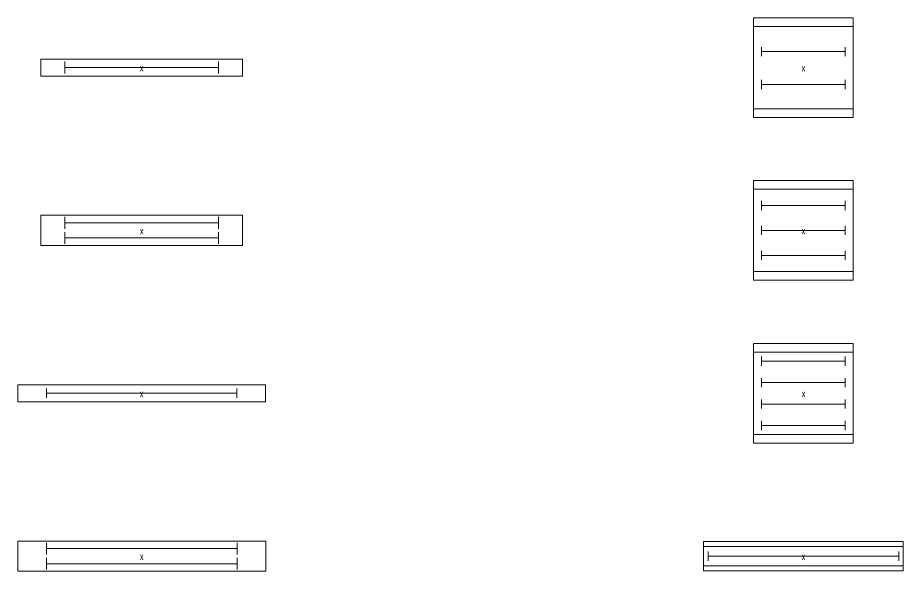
# Model space of a CAD drawing. Header units: metres. Extents: x -162 to 83385, y -62392 to -1971.
# Drawn here: x 40435 to 45966, y -9407 to -5948 of the extents above; entities that cross this region are included whole.
import ezdxf
from ezdxf.enums import TextEntityAlignment as Align

# ---------------------------------------------------------------- set-up
doc = ezdxf.new("R2010")
doc.units = ezdxf.units.M
doc.header["$LTSCALE"] = 0.5
for name, color, linetype, lineweight in [('ELIN_Attribut_01_Produkt_ID', 7, 'Continuous', 0), ('ELIN_Attribut_02_Stromkreis', 7, 'Continuous', 0), ('ELIN_Attribut_03_Verteilerbereich', 7, 'Continuous', 0), ('ELIN_Attribut_04_Montagehoehe', 7, 'Continuous', 0), ('ELIN_Attribut_05_Montageart', 7, 'Continuous', 0), ('ELIN_Attribut_06_Tuernummer', 7, 'Continuous', 0), ('ELIN_Attribut_07_Bemerkung', 7, 'Continuous', 0), ('ELIN_Attribut_08_Adresse', 7, 'Continuous', 0), ('ELIN_Attribut_10_AKZ1', 7, 'Continuous', 0), ('ELIN_Attribut_11_AKZ2', 7, 'Continuous', 0), ('ELIN_Attribut_12_Sonstiges1', 7, 'Continuous', 0), ('ELIN_Attribut_13_Sonstiges2', 7, 'Continuous', 0), ('ELIN_Attribut_14_Bauteil', 7, 'Continuous', 0), ('ELIN_Attribut_15_Ebene', 7, 'Continuous', 0), ('ELIN_Attribut_16_Raumnummer', 7, 'Continuous', 0), ('ELIN_Attribut_17_Raumname', 7, 'Continuous', 0), ('ELIN_Attribut_18_Montageabschnitt', 7, 'Continuous', 0), ('ELIN_Attribut_Basispunkt', 2, 'Continuous', 0), ('ELIN_Attribute_GEMOS', 11, 'Continuous', 0), ('ELIN_STS_DE_Aufbauleuchte', 7, 'Continuous', 0), ('ELIN_STS_DE_Einbauleuchte', 7, 'Continuous', 0)]:
    doc.layers.add(name, color=color, linetype=linetype, lineweight=lineweight)
doc.layers.get('0').off()
doc.styles.add('ELIN_Attribute', font='isocp.shx', dxfattribs={"width": 0.8})

# ---------------------------------------------------------------- blocks, each defined once
blk = doc.blocks.new('ELIN_STS_AUFBAUL_1260_1F')
at = {"color": 0}
for p, q in [((-630, 53), (630, 53)), ((-630, -53), (-630, 53)), ((-480.1, -37), (-480.1, 37)), ((480.1, 0), (-480.1, 0)), ((480.1, -37), (480.1, 37)), ((630, 53), (630, -53)), ((630, -53), (-630, -53))]:
    blk.add_line(p, q, dxfattribs=at)
at = {"layer": 'ELIN_Attribut_01_Produkt_ID', "style": 'ELIN_Attribute', "width": 0.8, "flags": 8}
blk.add_attdef('01_PRODUKT_ID', (-553.5, -255, 0), '', height=150, dxfattribs=at)
at = {"layer": 'ELIN_Attribut_02_Stromkreis', "style": 'ELIN_Attribute', "width": 0.8, "flags": 8}
blk.add_attdef('02_STROMKREIS', (-444, 225, 0), '', height=150, dxfattribs=at)
at = {"layer": 'ELIN_Attribut_03_Verteilerbereich', "style": 'ELIN_Attribute', "width": 0.8, "flags": 8}
blk.add_attdef('03_VERTEILERBEREICH', (-247.5, -604.4, 0), '', height=125, dxfattribs=at)
at = {"layer": 'ELIN_Attribut_04_Montagehoehe', "style": 'ELIN_Attribute', "width": 0.8, "flags": 8}
blk.add_attdef('04_MONTAGEHOEHE', text='', height=125, dxfattribs=at).set_placement((-718, -54.7, 0), align=Align.RIGHT)
at = {"layer": 'ELIN_Attribut_05_Montageart', "style": 'ELIN_Attribute', "width": 0.8, "flags": 8}
blk.add_attdef('05_MONTAGEART', (-284.5, -255, 0), '', height=125, dxfattribs=at)
at = {"layer": 'ELIN_Attribut_06_Tuernummer', "style": 'ELIN_Attribute', "width": 0.8, "flags": 8}
blk.add_attdef('06_TUERNUMMER', text='', height=125, dxfattribs=at).set_placement((-660, -254.7, 0), align=Align.RIGHT)
at = {"layer": 'ELIN_Attribut_07_Bemerkung', "style": 'ELIN_Attribute', "width": 0.8, "flags": 8}
blk.add_attdef('07_BEMERKUNG', (-247.5, -804.4, 0), '', height=125, dxfattribs=at)
at = {"layer": 'ELIN_Attribut_08_Adresse', "style": 'ELIN_Attribute', "width": 0.8, "flags": 8}
blk.add_attdef('08_ADRESSE', (-247.5, -1004.4, 0), '', height=125, dxfattribs=at)
at = {"layer": 'ELIN_Attribut_10_AKZ1', "style": 'ELIN_Attribute', "width": 0.8, "flags": 8}
blk.add_attdef('10_AKZ1', (-247.5, -1404.4, 0), '', height=125, dxfattribs=at)
at = {"layer": 'ELIN_Attribut_11_AKZ2', "style": 'ELIN_Attribute', "width": 0.8, "flags": 8}
blk.add_attdef('11_AKZ2', (-247.5, -1604.4, 0), '', height=125, dxfattribs=at)
at = {"layer": 'ELIN_Attribut_12_Sonstiges1', "style": 'ELIN_Attribute', "width": 0.8, "flags": 8}
blk.add_attdef('12_SONSTIGES1', (-247.5, -1804.4, 0), '', height=125, dxfattribs=at)
at = {"layer": 'ELIN_Attribut_13_Sonstiges2', "style": 'ELIN_Attribute', "width": 0.8, "flags": 8}
blk.add_attdef('13_SONSTIGES2', (-247.5, -2004.4, 0), '', height=125, dxfattribs=at)
at = {"layer": 'ELIN_Attribut_14_Bauteil', "style": 'ELIN_Attribute', "width": 0.8, "flags": 8}
blk.add_attdef('14_BAUTEIL', (-247.5, -2204.4, 0), '', height=125, dxfattribs=at)
at = {"layer": 'ELIN_Attribut_15_Ebene', "style": 'ELIN_Attribute', "width": 0.8, "flags": 8}
blk.add_attdef('15_EBENE', (-247.5, -2404.4, 0), '', height=125, dxfattribs=at)
at = {"layer": 'ELIN_Attribut_16_Raumnummer', "style": 'ELIN_Attribute', "width": 0.8, "flags": 8}
blk.add_attdef('16_RAUMNUMMER', (-247.5, -2604.4, 0), '', height=125, dxfattribs=at)
at = {"layer": 'ELIN_Attribut_17_Raumname', "style": 'ELIN_Attribute', "width": 0.8, "flags": 8}
blk.add_attdef('17_RAUMNAME', (-247.5, -2804.4, 0), '', height=125, dxfattribs=at)
at = {"layer": 'ELIN_Attribut_18_Montageabschnitt', "style": 'ELIN_Attribute', "width": 0.8, "flags": 8}
blk.add_attdef('18_MONTAGEABSCHNITT', (-247.5, -3004.4, 0), '', height=125, dxfattribs=at)
at = {"layer": 'ELIN_Attribut_Basispunkt', "style": 'ELIN_Attribute', "width": 0.8, "flags": 8}
blk.add_attdef('Basispunkt', text='', height=50, dxfattribs=at).set_placement((0, 0), align=Align.MIDDLE)
at = {"layer": 'ELIN_Attribute_GEMOS', "style": 'ELIN_Attribute', "width": 0.6}
for tag, p in [('G01_PRO02ID', (1620.5, 183.6)), ('G02_BEZEICHNUNG', (1620.5, -14.6, 0)), ('G03_DESCRIPTION', (1620.5, -204.4, 0)), ('G04_GEMOS-SYMBOL', (1623.8, -404.4, 0)), ('G05_GEMOS-TYP', (1623.8, -604.4, 0)), ('G06_ORTSKENNUNG', (1620.5, -804.4, 0)), ('G08_FREI1', (1620.5, -1004.4, 0)), ('G08_FREI2', (1620.5, -1204.4, 0))]:
    blk.add_attdef(tag, p, '', height=125, dxfattribs=at)
blk = doc.blocks.new('ELIN_STS_AUFBAUL_1260_2F')
at = {"color": 0}
for p, q in [((-630, 94.5), (630, 94.5)), ((-630, -94.5), (-630, 94.5)), ((-480.1, 10), (-480.1, 84)), ((480.1, 10), (480.1, 84)), ((630, 94.5), (630, -94.5)), ((480.1, 47), (-480.1, 47)), ((-480.1, -84), (-480.1, -10)), ((480.1, -47), (-480.1, -47)), ((480.1, -84), (480.1, -10)), ((630, -94.5), (-630, -94.5))]:
    blk.add_line(p, q, dxfattribs=at)
at = {"layer": 'ELIN_Attribut_01_Produkt_ID', "style": 'ELIN_Attribute', "width": 0.8, "flags": 8}
blk.add_attdef('01_PRODUKT_ID', (-576, -254.7, 0), '', height=150, dxfattribs=at)
at = {"layer": 'ELIN_Attribut_02_Stromkreis', "style": 'ELIN_Attribute', "width": 0.8, "flags": 8}
blk.add_attdef('02_STROMKREIS', (-459.5, 212), '', height=150, dxfattribs=at)
at = {"layer": 'ELIN_Attribut_03_Verteilerbereich', "style": 'ELIN_Attribute', "width": 0.8, "flags": 8}
blk.add_attdef('03_VERTEILERBEREICH', (-247.5, -604.4, 0), '', height=125, dxfattribs=at)
at = {"layer": 'ELIN_Attribut_04_Montagehoehe', "style": 'ELIN_Attribute', "width": 0.8, "flags": 8}
blk.add_attdef('04_MONTAGEHOEHE', text='', height=125, dxfattribs=at).set_placement((-726, -54.7, 0), align=Align.RIGHT)
at = {"layer": 'ELIN_Attribut_05_Montageart', "style": 'ELIN_Attribute', "width": 0.8, "flags": 8}
blk.add_attdef('05_MONTAGEART', (-354.5, -254.7, 0), '', height=125, dxfattribs=at)
at = {"layer": 'ELIN_Attribut_06_Tuernummer', "style": 'ELIN_Attribute', "width": 0.8, "flags": 8}
blk.add_attdef('06_TUERNUMMER', text='', height=125, dxfattribs=at).set_placement((-668, -254.7, 0), align=Align.RIGHT)
at = {"layer": 'ELIN_Attribut_07_Bemerkung', "style": 'ELIN_Attribute', "width": 0.8, "flags": 8}
blk.add_attdef('07_BEMERKUNG', (-247.5, -804.4, 0), '', height=125, dxfattribs=at)
at = {"layer": 'ELIN_Attribut_08_Adresse', "style": 'ELIN_Attribute', "width": 0.8, "flags": 8}
blk.add_attdef('08_ADRESSE', (-247.5, -1004.4, 0), '', height=125, dxfattribs=at)
at = {"layer": 'ELIN_Attribut_10_AKZ1', "style": 'ELIN_Attribute', "width": 0.8, "flags": 8}
blk.add_attdef('10_AKZ1', (-247.5, -1404.4, 0), '', height=125, dxfattribs=at)
at = {"layer": 'ELIN_Attribut_11_AKZ2', "style": 'ELIN_Attribute', "width": 0.8, "flags": 8}
blk.add_attdef('11_AKZ2', (-247.5, -1604.4, 0), '', height=125, dxfattribs=at)
at = {"layer": 'ELIN_Attribut_12_Sonstiges1', "style": 'ELIN_Attribute', "width": 0.8, "flags": 8}
blk.add_attdef('12_SONSTIGES1', (-247.5, -1804.4, 0), '', height=125, dxfattribs=at)
at = {"layer": 'ELIN_Attribut_13_Sonstiges2', "style": 'ELIN_Attribute', "width": 0.8, "flags": 8}
blk.add_attdef('13_SONSTIGES2', (-247.5, -2004.4, 0), '', height=125, dxfattribs=at)
at = {"layer": 'ELIN_Attribut_14_Bauteil', "style": 'ELIN_Attribute', "width": 0.8, "flags": 8}
blk.add_attdef('14_BAUTEIL', (-247.5, -2204.4, 0), '', height=125, dxfattribs=at)
at = {"layer": 'ELIN_Attribut_15_Ebene', "style": 'ELIN_Attribute', "width": 0.8, "flags": 8}
blk.add_attdef('15_EBENE', (-247.5, -2404.4, 0), '', height=125, dxfattribs=at)
at = {"layer": 'ELIN_Attribut_16_Raumnummer', "style": 'ELIN_Attribute', "width": 0.8, "flags": 8}
blk.add_attdef('16_RAUMNUMMER', (-247.5, -2604.4, 0), '', height=125, dxfattribs=at)
at = {"layer": 'ELIN_Attribut_17_Raumname', "style": 'ELIN_Attribute', "width": 0.8, "flags": 8}
blk.add_attdef('17_RAUMNAME', (-247.5, -2804.4, 0), '', height=125, dxfattribs=at)
at = {"layer": 'ELIN_Attribut_18_Montageabschnitt', "style": 'ELIN_Attribute', "width": 0.8, "flags": 8}
blk.add_attdef('18_MONTAGEABSCHNITT', (-247.5, -3004.4, 0), '', height=125, dxfattribs=at)
at = {"layer": 'ELIN_Attribut_Basispunkt', "style": 'ELIN_Attribute', "width": 0.8, "flags": 8}
blk.add_attdef('Basispunkt', text='', height=50, dxfattribs=at).set_placement((0, 0), align=Align.MIDDLE)
at = {"layer": 'ELIN_Attribute_GEMOS', "style": 'ELIN_Attribute', "width": 0.6}
for tag, p in [('G01_PRO02ID', (1620.5, 183.6)), ('G02_BEZEICHNUNG', (1620.5, -14.6, 0)), ('G03_DESCRIPTION', (1620.5, -204.4, 0)), ('G04_GEMOS-SYMBOL', (1623.8, -404.4, 0)), ('G05_GEMOS-TYP', (1623.8, -604.4, 0)), ('G06_ORTSKENNUNG', (1620.5, -804.4, 0)), ('G08_FREI1', (1620.5, -1004.4, 0)), ('G08_FREI2', (1620.5, -1204.4, 0))]:
    blk.add_attdef(tag, p, '', height=125, dxfattribs=at)
blk = doc.blocks.new('ELIN_STS_AUFBAUL_1550_1F')
at = {"color": 0}
for p, q in [((772.6, 53), (-774.5, 53)), ((-774.5, -53), (-774.5, 53)), ((-774.5, 53), (772.6, 53)), ((-594.7, 29.4), (-594.7, -29.4)), ((594.7, 0), (-594.7, 0)), ((594.7, 29.4), (594.7, -29.4)), ((772.6, 53), (772.6, -53)), ((772.6, -53), (-774.5, -53))]:
    blk.add_line(p, q, dxfattribs=at)
at = {"layer": 'ELIN_Attribut_01_Produkt_ID', "style": 'ELIN_Attribute', "width": 0.8, "flags": 8}
blk.add_attdef('01_PRODUKT_ID', (-628.5, -254.7, 0), '', height=150, dxfattribs=at)
at = {"layer": 'ELIN_Attribut_02_Stromkreis', "style": 'ELIN_Attribute', "width": 0.8, "flags": 8}
blk.add_attdef('02_STROMKREIS', (-612, 198), '', height=150, dxfattribs=at)
at = {"layer": 'ELIN_Attribut_03_Verteilerbereich', "style": 'ELIN_Attribute', "width": 0.8, "flags": 8}
blk.add_attdef('03_VERTEILERBEREICH', (-247.5, -604.4, 0), '', height=125, dxfattribs=at)
at = {"layer": 'ELIN_Attribut_04_Montagehoehe', "style": 'ELIN_Attribute', "width": 0.8, "flags": 8}
blk.add_attdef('04_MONTAGEHOEHE', text='', height=125, dxfattribs=at).set_placement((-892, -54.7, 0), align=Align.RIGHT)
at = {"layer": 'ELIN_Attribut_05_Montageart', "style": 'ELIN_Attribute', "width": 0.8, "flags": 8}
blk.add_attdef('05_MONTAGEART', (-375, -254.7, 0), '', height=125, dxfattribs=at)
at = {"layer": 'ELIN_Attribut_06_Tuernummer', "style": 'ELIN_Attribute', "width": 0.8, "flags": 8}
blk.add_attdef('06_TUERNUMMER', text='', height=125, dxfattribs=at).set_placement((-826, -254.7, 0), align=Align.RIGHT)
at = {"layer": 'ELIN_Attribut_07_Bemerkung', "style": 'ELIN_Attribute', "width": 0.8, "flags": 8}
blk.add_attdef('07_BEMERKUNG', (-247.5, -804.4, 0), '', height=125, dxfattribs=at)
at = {"layer": 'ELIN_Attribut_08_Adresse', "style": 'ELIN_Attribute', "width": 0.8, "flags": 8}
blk.add_attdef('08_ADRESSE', (-247.5, -1004.4, 0), '', height=125, dxfattribs=at)
at = {"layer": 'ELIN_Attribut_10_AKZ1', "style": 'ELIN_Attribute', "width": 0.8, "flags": 8}
blk.add_attdef('10_AKZ1', (-247.5, -1404.4, 0), '', height=125, dxfattribs=at)
at = {"layer": 'ELIN_Attribut_11_AKZ2', "style": 'ELIN_Attribute', "width": 0.8, "flags": 8}
blk.add_attdef('11_AKZ2', (-247.5, -1604.4, 0), '', height=125, dxfattribs=at)
at = {"layer": 'ELIN_Attribut_12_Sonstiges1', "style": 'ELIN_Attribute', "width": 0.8, "flags": 8}
blk.add_attdef('12_SONSTIGES1', (-247.5, -1804.4, 0), '', height=125, dxfattribs=at)
at = {"layer": 'ELIN_Attribut_13_Sonstiges2', "style": 'ELIN_Attribute', "width": 0.8, "flags": 8}
blk.add_attdef('13_SONSTIGES2', (-247.5, -2004.4, 0), '', height=125, dxfattribs=at)
at = {"layer": 'ELIN_Attribut_14_Bauteil', "style": 'ELIN_Attribute', "width": 0.8, "flags": 8}
blk.add_attdef('14_BAUTEIL', (-247.5, -2204.4, 0), '', height=125, dxfattribs=at)
at = {"layer": 'ELIN_Attribut_15_Ebene', "style": 'ELIN_Attribute', "width": 0.8, "flags": 8}
blk.add_attdef('15_EBENE', (-247.5, -2404.4, 0), '', height=125, dxfattribs=at)
at = {"layer": 'ELIN_Attribut_16_Raumnummer', "style": 'ELIN_Attribute', "width": 0.8, "flags": 8}
blk.add_attdef('16_RAUMNUMMER', (-247.5, -2604.4, 0), '', height=125, dxfattribs=at)
at = {"layer": 'ELIN_Attribut_17_Raumname', "style": 'ELIN_Attribute', "width": 0.8, "flags": 8}
blk.add_attdef('17_RAUMNAME', (-247.5, -2804.4, 0), '', height=125, dxfattribs=at)
at = {"layer": 'ELIN_Attribut_18_Montageabschnitt', "style": 'ELIN_Attribute', "width": 0.8, "flags": 8}
blk.add_attdef('18_MONTAGEABSCHNITT', (-247.5, -3004.4, 0), '', height=125, dxfattribs=at)
at = {"layer": 'ELIN_Attribut_Basispunkt', "style": 'ELIN_Attribute', "width": 0.8, "flags": 8}
blk.add_attdef('Basispunkt', text='', height=50, dxfattribs=at).set_placement((0, 0), align=Align.MIDDLE)
at = {"layer": 'ELIN_Attribute_GEMOS', "style": 'ELIN_Attribute', "width": 0.6}
for tag, p in [('G01_PRO02ID', (1620.5, 183.6)), ('G02_BEZEICHNUNG', (1620.5, -14.6, 0)), ('G03_DESCRIPTION', (1620.5, -204.4, 0)), ('G04_GEMOS-SYMBOL', (1623.8, -404.4, 0)), ('G05_GEMOS-TYP', (1623.8, -604.4, 0)), ('G06_ORTSKENNUNG', (1620.5, -804.4, 0)), ('G08_FREI1', (1620.5, -1004.4, 0)), ('G08_FREI2', (1620.5, -1204.4, 0))]:
    blk.add_attdef(tag, p, '', height=125, dxfattribs=at)
blk = doc.blocks.new('ELIN_STS_AUFBAUL_1550_2F')
at = {"color": 0}
for p, q in [((774.5, 94.5), (-774.5, 94.5)), ((-774.5, 94.5), (-774.5, -94.5)), ((-595.4, 84), (-595.4, 10)), ((595.4, 84), (595.4, 10)), ((774.5, -94.5), (774.5, 94.5)), ((595.4, 47), (-595.4, 47)), ((-595.4, -10), (-595.4, -84)), ((595.4, -47), (-595.4, -47)), ((595.4, -10), (595.4, -84)), ((-774.5, -94.5), (774.5, -94.5))]:
    blk.add_line(p, q, dxfattribs=at)
at = {"layer": 'ELIN_Attribut_01_Produkt_ID', "style": 'ELIN_Attribute', "width": 0.8, "flags": 8}
blk.add_attdef('01_PRODUKT_ID', (-625.5, -306.5, 0), '', height=150, dxfattribs=at)
at = {"layer": 'ELIN_Attribut_02_Stromkreis', "style": 'ELIN_Attribute', "width": 0.8, "flags": 8}
blk.add_attdef('02_STROMKREIS', (-544, 238), '', height=150, dxfattribs=at)
at = {"layer": 'ELIN_Attribut_03_Verteilerbereich', "style": 'ELIN_Attribute', "width": 0.8, "flags": 8}
blk.add_attdef('03_VERTEILERBEREICH', (-247.5, -604.4, 0), '', height=125, dxfattribs=at)
at = {"layer": 'ELIN_Attribut_04_Montagehoehe', "style": 'ELIN_Attribute', "width": 0.8, "flags": 8}
blk.add_attdef('04_MONTAGEHOEHE', text='', height=125, dxfattribs=at).set_placement((-922.5, -54.7, 0), align=Align.RIGHT)
at = {"layer": 'ELIN_Attribut_05_Montageart', "style": 'ELIN_Attribute', "width": 0.8, "flags": 8}
blk.add_attdef('05_MONTAGEART', (-377, -306.5, 0), '', height=125, dxfattribs=at)
at = {"layer": 'ELIN_Attribut_06_Tuernummer', "style": 'ELIN_Attribute', "width": 0.8, "flags": 8}
blk.add_attdef('06_TUERNUMMER', text='', height=125, dxfattribs=at).set_placement((-852.5, -306.5, 0), align=Align.RIGHT)
at = {"layer": 'ELIN_Attribut_07_Bemerkung', "style": 'ELIN_Attribute', "width": 0.8, "flags": 8}
blk.add_attdef('07_BEMERKUNG', (-247.5, -804.4, 0), '', height=125, dxfattribs=at)
at = {"layer": 'ELIN_Attribut_08_Adresse', "style": 'ELIN_Attribute', "width": 0.8, "flags": 8}
blk.add_attdef('08_ADRESSE', (-247.5, -1004.4, 0), '', height=125, dxfattribs=at)
at = {"layer": 'ELIN_Attribut_10_AKZ1', "style": 'ELIN_Attribute', "width": 0.8, "flags": 8}
blk.add_attdef('10_AKZ1', (-247.5, -1404.4, 0), '', height=125, dxfattribs=at)
at = {"layer": 'ELIN_Attribut_11_AKZ2', "style": 'ELIN_Attribute', "width": 0.8, "flags": 8}
blk.add_attdef('11_AKZ2', (-247.5, -1604.4, 0), '', height=125, dxfattribs=at)
at = {"layer": 'ELIN_Attribut_12_Sonstiges1', "style": 'ELIN_Attribute', "width": 0.8, "flags": 8}
blk.add_attdef('12_SONSTIGES1', (-247.5, -1804.4, 0), '', height=125, dxfattribs=at)
at = {"layer": 'ELIN_Attribut_13_Sonstiges2', "style": 'ELIN_Attribute', "width": 0.8, "flags": 8}
blk.add_attdef('13_SONSTIGES2', (-247.5, -2004.4, 0), '', height=125, dxfattribs=at)
at = {"layer": 'ELIN_Attribut_14_Bauteil', "style": 'ELIN_Attribute', "width": 0.8, "flags": 8}
blk.add_attdef('14_BAUTEIL', (-247.5, -2204.4, 0), '', height=125, dxfattribs=at)
at = {"layer": 'ELIN_Attribut_15_Ebene', "style": 'ELIN_Attribute', "width": 0.8, "flags": 8}
blk.add_attdef('15_EBENE', (-247.5, -2404.4, 0), '', height=125, dxfattribs=at)
at = {"layer": 'ELIN_Attribut_16_Raumnummer', "style": 'ELIN_Attribute', "width": 0.8, "flags": 8}
blk.add_attdef('16_RAUMNUMMER', (-247.5, -2604.4, 0), '', height=125, dxfattribs=at)
at = {"layer": 'ELIN_Attribut_17_Raumname', "style": 'ELIN_Attribute', "width": 0.8, "flags": 8}
blk.add_attdef('17_RAUMNAME', (-247.5, -2804.4, 0), '', height=125, dxfattribs=at)
at = {"layer": 'ELIN_Attribut_18_Montageabschnitt', "style": 'ELIN_Attribute', "width": 0.8, "flags": 8}
blk.add_attdef('18_MONTAGEABSCHNITT', (-247.5, -3004.4, 0), '', height=125, dxfattribs=at)
at = {"layer": 'ELIN_Attribut_Basispunkt', "style": 'ELIN_Attribute', "width": 0.8, "flags": 8}
blk.add_attdef('Basispunkt', text='', height=50, dxfattribs=at).set_placement((0, 0), align=Align.MIDDLE)
at = {"layer": 'ELIN_Attribute_GEMOS', "style": 'ELIN_Attribute', "width": 0.6}
for tag, p in [('G01_PRO02ID', (1620.5, 183.6)), ('G02_BEZEICHNUNG', (1620.5, -14.6, 0)), ('G03_DESCRIPTION', (1620.5, -204.4, 0)), ('G04_GEMOS-SYMBOL', (1623.8, -404.4, 0)), ('G05_GEMOS-TYP', (1623.8, -604.4, 0)), ('G06_ORTSKENNUNG', (1620.5, -804.4, 0)), ('G08_FREI1', (1620.5, -1004.4, 0)), ('G08_FREI2', (1620.5, -1204.4, 0))]:
    blk.add_attdef(tag, p, '', height=125, dxfattribs=at)
blk = doc.blocks.new('ELIN_STS_EINBAUL_QUADRAT_2F')
at = {"color": 0}
for p, q in [((-311.5, -311.5), (-311.5, 311.5)), ((-311.5, 311.5), (311.5, 311.5)), ((311.5, 311.5), (311.5, -311.5)), ((-311.5, 257.4), (312, 257.4)), ((-261.5, 128.2), (-261.5, 99.7)), ((261.5, 128.2), (261.5, 99.7)), ((261.5, 99.7), (-261.5, 99.7)), ((-261.5, 99.7), (-261.5, 71.2)), ((261.5, 99.7), (261.5, 71.2)), ((-261.5, -77.4), (-261.5, -105.9)), ((-261.5, -105.9), (261.5, -105.9)), ((-261.5, -105.9), (-261.5, -134.4)), ((261.5, -77.4), (261.5, -105.9)), ((261.5, -105.9), (261.5, -134.4)), ((-311.5, -257.4), (312, -257.4)), ((311.5, -311.5), (-311.5, -311.5))]:
    blk.add_line(p, q, dxfattribs=at)
at = {"layer": 'ELIN_Attribut_01_Produkt_ID', "style": 'ELIN_Attribute', "width": 0.8, "flags": 8}
blk.add_attdef('01_PRODUKT_ID', (-498.5, -504.5, 0), '', height=150, dxfattribs=at)
at = {"layer": 'ELIN_Attribut_02_Stromkreis', "style": 'ELIN_Attribute', "width": 0.8, "flags": 8}
blk.add_attdef('02_STROMKREIS', (-498.5, 414, 0), '', height=150, dxfattribs=at)
at = {"layer": 'ELIN_Attribut_03_Verteilerbereich', "style": 'ELIN_Attribute', "width": 0.8, "flags": 8}
blk.add_attdef('03_VERTEILERBEREICH', (-247.5, -804.4, 0), '', height=125, dxfattribs=at)
at = {"layer": 'ELIN_Attribut_04_Montagehoehe', "style": 'ELIN_Attribute', "width": 0.8, "flags": 8}
blk.add_attdef('04_MONTAGEHOEHE', text='', height=125, dxfattribs=at).set_placement((-507.5, -54.7, 0), align=Align.RIGHT)
at = {"layer": 'ELIN_Attribut_05_Montageart', "style": 'ELIN_Attribute', "width": 0.8, "flags": 8}
blk.add_attdef('05_MONTAGEART', (-245, -504.5, 0), '', height=125, dxfattribs=at)
at = {"layer": 'ELIN_Attribut_06_Tuernummer', "style": 'ELIN_Attribute', "width": 0.8, "flags": 8}
blk.add_attdef('06_TUERNUMMER', text='', height=125, dxfattribs=at).set_placement((-411, -254.7, 0), align=Align.RIGHT)
at = {"layer": 'ELIN_Attribut_07_Bemerkung', "style": 'ELIN_Attribute', "width": 0.8, "flags": 8}
blk.add_attdef('07_BEMERKUNG', (-247.5, -1004.4, 0), '', height=125, dxfattribs=at)
at = {"layer": 'ELIN_Attribut_08_Adresse', "style": 'ELIN_Attribute', "width": 0.8, "flags": 8}
blk.add_attdef('08_ADRESSE', (-247.5, -1204.4, 0), '', height=125, dxfattribs=at)
at = {"layer": 'ELIN_Attribut_10_AKZ1', "style": 'ELIN_Attribute', "width": 0.8, "flags": 8}
blk.add_attdef('10_AKZ1', (-247.5, -1604.4, 0), '', height=125, dxfattribs=at)
at = {"layer": 'ELIN_Attribut_11_AKZ2', "style": 'ELIN_Attribute', "width": 0.8, "flags": 8}
blk.add_attdef('11_AKZ2', (-247.5, -1804.4, 0), '', height=125, dxfattribs=at)
at = {"layer": 'ELIN_Attribut_12_Sonstiges1', "style": 'ELIN_Attribute', "width": 0.8, "flags": 8}
blk.add_attdef('12_SONSTIGES1', (-247.5, -2004.4, 0), '', height=125, dxfattribs=at)
at = {"layer": 'ELIN_Attribut_13_Sonstiges2', "style": 'ELIN_Attribute', "width": 0.8, "flags": 8}
blk.add_attdef('13_SONSTIGES2', (-247.5, -2204.4, 0), '', height=125, dxfattribs=at)
at = {"layer": 'ELIN_Attribut_14_Bauteil', "style": 'ELIN_Attribute', "width": 0.8, "flags": 8}
blk.add_attdef('14_BAUTEIL', (-247.5, -2404.4, 0), '', height=125, dxfattribs=at)
at = {"layer": 'ELIN_Attribut_15_Ebene', "style": 'ELIN_Attribute', "width": 0.8, "flags": 8}
blk.add_attdef('15_EBENE', (-247.5, -2604.4, 0), '', height=125, dxfattribs=at)
at = {"layer": 'ELIN_Attribut_16_Raumnummer', "style": 'ELIN_Attribute', "width": 0.8, "flags": 8}
blk.add_attdef('16_RAUMNUMMER', (-247.5, -2804.4, 0), '', height=125, dxfattribs=at)
at = {"layer": 'ELIN_Attribut_17_Raumname', "style": 'ELIN_Attribute', "width": 0.8, "flags": 8}
blk.add_attdef('17_RAUMNAME', (-247.5, -3004.4, 0), '', height=125, dxfattribs=at)
at = {"layer": 'ELIN_Attribut_18_Montageabschnitt', "style": 'ELIN_Attribute', "width": 0.8, "flags": 8}
blk.add_attdef('18_MONTAGEABSCHNITT', (-247.5, -3204.4, 0), '', height=125, dxfattribs=at)
at = {"layer": 'ELIN_Attribut_Basispunkt', "style": 'ELIN_Attribute', "width": 0.8, "flags": 8}
blk.add_attdef('Basispunkt', text='', height=50, dxfattribs=at).set_placement((0, 0), align=Align.MIDDLE)
at = {"layer": 'ELIN_Attribute_GEMOS', "style": 'ELIN_Attribute', "width": 0.6}
for tag, p in [('G01_PRO02ID', (1620.5, 183.6)), ('G02_BEZEICHNUNG', (1620.5, -14.6, 0)), ('G03_DESCRIPTION', (1620.5, -204.4, 0)), ('G04_GEMOS-SYMBOL', (1623.8, -404.4, 0)), ('G05_GEMOS-TYP', (1623.8, -604.4, 0)), ('G06_ORTSKENNUNG', (1620.5, -804.4, 0)), ('G08_FREI1', (1620.5, -1004.4, 0)), ('G08_FREI2', (1620.5, -1204.4, 0))]:
    blk.add_attdef(tag, p, '', height=125, dxfattribs=at)
blk = doc.blocks.new('ELIN_STS_EINBAUL_QUADRAT_3F')
at = {"color": 0}
for p, q in [((-311.5, -311.5), (-311.5, 311.5)), ((-311.5, 311.5), (311.5, 311.5)), ((311.5, 311.5), (311.5, -311.5)), ((-311.5, 257.4), (312, 257.4)), ((-261.5, 184.2), (-261.5, 155.8)), ((261.5, 184.2), (261.5, 155.8)), ((261.5, 155.8), (-261.5, 155.8)), ((-261.5, 155.8), (-261.5, 127.3)), ((261.5, 155.8), (261.5, 127.3)), ((-261.5, 28.5), (-261.5, 0)), ((-261.5, 0), (261.5, 0)), ((-261.5, 0), (-261.5, -28.5)), ((261.5, 28.5), (261.5, 0)), ((261.5, 0), (261.5, -28.5)), ((-261.5, -127.3), (-261.5, -155.7)), ((-261.5, -155.7), (261.5, -155.7)), ((-261.5, -155.7), (-261.5, -184.2)), ((261.5, -127.3), (261.5, -155.7)), ((261.5, -155.7), (261.5, -184.2)), ((-311.5, -257.4), (312, -257.4)), ((311.5, -311.5), (-311.5, -311.5))]:
    blk.add_line(p, q, dxfattribs=at)
at = {"layer": 'ELIN_Attribut_01_Produkt_ID', "style": 'ELIN_Attribute', "width": 0.8, "flags": 8}
blk.add_attdef('01_PRODUKT_ID', (-514, -533, 0), '', height=150, dxfattribs=at)
at = {"layer": 'ELIN_Attribut_02_Stromkreis', "style": 'ELIN_Attribute', "width": 0.8, "flags": 8}
blk.add_attdef('02_STROMKREIS', (-514, 402, 0), '', height=150, dxfattribs=at)
at = {"layer": 'ELIN_Attribut_03_Verteilerbereich', "style": 'ELIN_Attribute', "width": 0.8, "flags": 8}
blk.add_attdef('03_VERTEILERBEREICH', (-247.5, -804.4, 0), '', height=125, dxfattribs=at)
at = {"layer": 'ELIN_Attribut_04_Montagehoehe', "style": 'ELIN_Attribute', "width": 0.8, "flags": 8}
blk.add_attdef('04_MONTAGEHOEHE', text='', height=125, dxfattribs=at).set_placement((-497, -54.7, 0), align=Align.RIGHT)
at = {"layer": 'ELIN_Attribut_05_Montageart', "style": 'ELIN_Attribute', "width": 0.8, "flags": 8}
blk.add_attdef('05_MONTAGEART', (-260.5, -533, 0), '', height=125, dxfattribs=at)
at = {"layer": 'ELIN_Attribut_06_Tuernummer', "style": 'ELIN_Attribute', "width": 0.8, "flags": 8}
blk.add_attdef('06_TUERNUMMER', text='', height=125, dxfattribs=at).set_placement((-400.5, -254.7, 0), align=Align.RIGHT)
at = {"layer": 'ELIN_Attribut_07_Bemerkung', "style": 'ELIN_Attribute', "width": 0.8, "flags": 8}
blk.add_attdef('07_BEMERKUNG', (-247.5, -1004.4, 0), '', height=125, dxfattribs=at)
at = {"layer": 'ELIN_Attribut_08_Adresse', "style": 'ELIN_Attribute', "width": 0.8, "flags": 8}
blk.add_attdef('08_ADRESSE', (-247.5, -1204.4, 0), '', height=125, dxfattribs=at)
at = {"layer": 'ELIN_Attribut_10_AKZ1', "style": 'ELIN_Attribute', "width": 0.8, "flags": 8}
blk.add_attdef('10_AKZ1', (-247.5, -1604.4, 0), '', height=125, dxfattribs=at)
at = {"layer": 'ELIN_Attribut_11_AKZ2', "style": 'ELIN_Attribute', "width": 0.8, "flags": 8}
blk.add_attdef('11_AKZ2', (-247.5, -1804.4, 0), '', height=125, dxfattribs=at)
at = {"layer": 'ELIN_Attribut_12_Sonstiges1', "style": 'ELIN_Attribute', "width": 0.8, "flags": 8}
blk.add_attdef('12_SONSTIGES1', (-247.5, -2004.4, 0), '', height=125, dxfattribs=at)
at = {"layer": 'ELIN_Attribut_13_Sonstiges2', "style": 'ELIN_Attribute', "width": 0.8, "flags": 8}
blk.add_attdef('13_SONSTIGES2', (-247.5, -2204.4, 0), '', height=125, dxfattribs=at)
at = {"layer": 'ELIN_Attribut_14_Bauteil', "style": 'ELIN_Attribute', "width": 0.8, "flags": 8}
blk.add_attdef('14_BAUTEIL', (-247.5, -2404.4, 0), '', height=125, dxfattribs=at)
at = {"layer": 'ELIN_Attribut_15_Ebene', "style": 'ELIN_Attribute', "width": 0.8, "flags": 8}
blk.add_attdef('15_EBENE', (-247.5, -2604.4, 0), '', height=125, dxfattribs=at)
at = {"layer": 'ELIN_Attribut_16_Raumnummer', "style": 'ELIN_Attribute', "width": 0.8, "flags": 8}
blk.add_attdef('16_RAUMNUMMER', (-247.5, -2804.4, 0), '', height=125, dxfattribs=at)
at = {"layer": 'ELIN_Attribut_17_Raumname', "style": 'ELIN_Attribute', "width": 0.8, "flags": 8}
blk.add_attdef('17_RAUMNAME', (-247.5, -3004.4, 0), '', height=125, dxfattribs=at)
at = {"layer": 'ELIN_Attribut_18_Montageabschnitt', "style": 'ELIN_Attribute', "width": 0.8, "flags": 8}
blk.add_attdef('18_MONTAGEABSCHNITT', (-247.5, -3204.4, 0), '', height=125, dxfattribs=at)
at = {"layer": 'ELIN_Attribut_Basispunkt', "style": 'ELIN_Attribute', "width": 0.8, "flags": 8}
blk.add_attdef('Basispunkt', text='', height=50, dxfattribs=at).set_placement((0, 0), align=Align.MIDDLE)
at = {"layer": 'ELIN_Attribute_GEMOS', "style": 'ELIN_Attribute', "width": 0.6}
for tag, p in [('G01_PRO02ID', (1620.5, 183.6)), ('G02_BEZEICHNUNG', (1620.5, -14.6, 0)), ('G03_DESCRIPTION', (1620.5, -204.4, 0)), ('G04_GEMOS-SYMBOL', (1623.8, -404.4, 0)), ('G05_GEMOS-TYP', (1623.8, -604.4, 0)), ('G06_ORTSKENNUNG', (1620.5, -804.4, 0)), ('G08_FREI1', (1620.5, -1004.4, 0)), ('G08_FREI2', (1620.5, -1204.4, 0))]:
    blk.add_attdef(tag, p, '', height=125, dxfattribs=at)
blk = doc.blocks.new('ELIN_STS_EINBAUL_QUADRAT_4F')
at = {"color": 0}
for p, q in [((-311.5, -311.5), (-311.5, 311.5)), ((-311.5, 311.5), (311.5, 311.5)), ((311.5, 311.5), (311.5, -311.5)), ((-311.5, 257.4), (311.5, 257.4)), ((-261.5, 229.5), (-261.5, 201)), ((261.5, 229.5), (261.5, 201)), ((261.5, 201), (-261.5, 201)), ((-261.5, 201), (-261.5, 172.5)), ((261.5, 201), (261.5, 172.5)), ((-261.5, 95.5), (-261.5, 67)), ((-261.5, 67), (261.5, 67)), ((-261.5, 67), (-261.5, 38.5)), ((261.5, 95.5), (261.5, 67)), ((261.5, 67), (261.5, 38.5)), ((-261.5, -38.5), (-261.5, -67)), ((261.5, -38.5), (261.5, -67)), ((-261.5, -67), (261.5, -67)), ((-261.5, -67), (-261.5, -95.5)), ((261.5, -67), (261.5, -95.5)), ((-261.5, -172.5), (-261.5, -201)), ((-261.5, -201), (261.5, -201)), ((-261.5, -201), (-261.5, -229.5)), ((261.5, -172.5), (261.5, -201)), ((261.5, -201), (261.5, -229.5)), ((-311.5, -257.4), (311.5, -257.4)), ((311.5, -311.5), (-311.5, -311.5))]:
    blk.add_line(p, q, dxfattribs=at)
at = {"layer": 'ELIN_Attribut_01_Produkt_ID', "style": 'ELIN_Attribute', "width": 0.8, "flags": 8}
blk.add_attdef('01_PRODUKT_ID', (-498.5, -503.5, 0), '', height=150, dxfattribs=at)
at = {"layer": 'ELIN_Attribut_02_Stromkreis', "style": 'ELIN_Attribute', "width": 0.8, "flags": 8}
blk.add_attdef('02_STROMKREIS', (-498.5, 369, 0), '', height=150, dxfattribs=at)
at = {"layer": 'ELIN_Attribut_03_Verteilerbereich', "style": 'ELIN_Attribute', "width": 0.8, "flags": 8}
blk.add_attdef('03_VERTEILERBEREICH', (-247.5, -804.4, 0), '', height=125, dxfattribs=at)
at = {"layer": 'ELIN_Attribut_04_Montagehoehe', "style": 'ELIN_Attribute', "width": 0.8, "flags": 8}
blk.add_attdef('04_MONTAGEHOEHE', text='', height=125, dxfattribs=at).set_placement((-450.5, -54.7, 0), align=Align.RIGHT)
at = {"layer": 'ELIN_Attribut_05_Montageart', "style": 'ELIN_Attribute', "width": 0.8, "flags": 8}
blk.add_attdef('05_MONTAGEART', (-245.5, -503.5, 0), '', height=125, dxfattribs=at)
at = {"layer": 'ELIN_Attribut_06_Tuernummer', "style": 'ELIN_Attribute', "width": 0.8, "flags": 8}
blk.add_attdef('06_TUERNUMMER', text='', height=125, dxfattribs=at).set_placement((-389.5, -254.7, 0), align=Align.RIGHT)
at = {"layer": 'ELIN_Attribut_07_Bemerkung', "style": 'ELIN_Attribute', "width": 0.8, "flags": 8}
blk.add_attdef('07_BEMERKUNG', (-247.5, -1004.4, 0), '', height=125, dxfattribs=at)
at = {"layer": 'ELIN_Attribut_08_Adresse', "style": 'ELIN_Attribute', "width": 0.8, "flags": 8}
blk.add_attdef('08_ADRESSE', (-247.5, -1204.4, 0), '', height=125, dxfattribs=at)
at = {"layer": 'ELIN_Attribut_10_AKZ1', "style": 'ELIN_Attribute', "width": 0.8, "flags": 8}
blk.add_attdef('10_AKZ1', (-247.5, -1604.4, 0), '', height=125, dxfattribs=at)
at = {"layer": 'ELIN_Attribut_11_AKZ2', "style": 'ELIN_Attribute', "width": 0.8, "flags": 8}
blk.add_attdef('11_AKZ2', (-247.5, -1804.4, 0), '', height=125, dxfattribs=at)
at = {"layer": 'ELIN_Attribut_12_Sonstiges1', "style": 'ELIN_Attribute', "width": 0.8, "flags": 8}
blk.add_attdef('12_SONSTIGES1', (-247.5, -2004.4, 0), '', height=125, dxfattribs=at)
at = {"layer": 'ELIN_Attribut_13_Sonstiges2', "style": 'ELIN_Attribute', "width": 0.8, "flags": 8}
blk.add_attdef('13_SONSTIGES2', (-247.5, -2204.4, 0), '', height=125, dxfattribs=at)
at = {"layer": 'ELIN_Attribut_14_Bauteil', "style": 'ELIN_Attribute', "width": 0.8, "flags": 8}
blk.add_attdef('14_BAUTEIL', (-247.5, -2404.4, 0), '', height=125, dxfattribs=at)
at = {"layer": 'ELIN_Attribut_15_Ebene', "style": 'ELIN_Attribute', "width": 0.8, "flags": 8}
blk.add_attdef('15_EBENE', (-247.5, -2604.4, 0), '', height=125, dxfattribs=at)
at = {"layer": 'ELIN_Attribut_16_Raumnummer', "style": 'ELIN_Attribute', "width": 0.8, "flags": 8}
blk.add_attdef('16_RAUMNUMMER', (-247.5, -2804.4, 0), '', height=125, dxfattribs=at)
at = {"layer": 'ELIN_Attribut_17_Raumname', "style": 'ELIN_Attribute', "width": 0.8, "flags": 8}
blk.add_attdef('17_RAUMNAME', (-247.5, -3004.4, 0), '', height=125, dxfattribs=at)
at = {"layer": 'ELIN_Attribut_18_Montageabschnitt', "style": 'ELIN_Attribute', "width": 0.8, "flags": 8}
blk.add_attdef('18_MONTAGEABSCHNITT', (-247.5, -3204.4, 0), '', height=125, dxfattribs=at)
at = {"layer": 'ELIN_Attribut_Basispunkt', "style": 'ELIN_Attribute', "width": 0.8, "flags": 8}
blk.add_attdef('Basispunkt', text='', height=50, dxfattribs=at).set_placement((0, 0), align=Align.MIDDLE)
at = {"layer": 'ELIN_Attribute_GEMOS', "style": 'ELIN_Attribute', "width": 0.6}
for tag, p in [('G01_PRO02ID', (1620.5, 183.6)), ('G02_BEZEICHNUNG', (1620.5, -14.6, 0)), ('G03_DESCRIPTION', (1620.5, -204.4, 0)), ('G04_GEMOS-SYMBOL', (1623.8, -404.4, 0)), ('G05_GEMOS-TYP', (1623.8, -604.4, 0)), ('G06_ORTSKENNUNG', (1620.5, -804.4, 0)), ('G08_FREI1', (1620.5, -1004.4, 0)), ('G08_FREI2', (1620.5, -1204.4, 0))]:
    blk.add_attdef(tag, p, '', height=125, dxfattribs=at)
blk = doc.blocks.new('ELIN_STS_EINBAUL_1250_1F')
at = {"color": 0}
for p, q in [((-623.5, -92), (-623.5, 92)), ((623.5, 92), (-623.5, 92)), ((623.5, 59.8), (-623.5, 59.8)), ((623.5, 92), (623.5, -92)), ((-594.7, 29.4), (-594.7, -29.4)), ((594.7, 0), (-594.7, 0)), ((594.7, 29.4), (594.7, -29.4)), ((623.5, -59.8), (-623.5, -59.8)), ((623.5, -92), (-623.5, -92))]:
    blk.add_line(p, q, dxfattribs=at)
at = {"layer": 'ELIN_Attribut_01_Produkt_ID', "style": 'ELIN_Attribute', "width": 0.8, "flags": 8}
blk.add_attdef('01_PRODUKT_ID', (-532.5, -279, 0), '', height=150, dxfattribs=at)
at = {"layer": 'ELIN_Attribut_02_Stromkreis', "style": 'ELIN_Attribute', "width": 0.8, "flags": 8}
blk.add_attdef('02_STROMKREIS', (-568, 177.5), '', height=150, dxfattribs=at)
at = {"layer": 'ELIN_Attribut_03_Verteilerbereich', "style": 'ELIN_Attribute', "width": 0.8, "flags": 8}
blk.add_attdef('03_VERTEILERBEREICH', (-247.5, -604.4, 0), '', height=125, dxfattribs=at)
at = {"layer": 'ELIN_Attribut_04_Montagehoehe', "style": 'ELIN_Attribute', "width": 0.8, "flags": 8}
blk.add_attdef('04_MONTAGEHOEHE', text='', height=125, dxfattribs=at).set_placement((-743, -54.7, 0), align=Align.RIGHT)
at = {"layer": 'ELIN_Attribut_05_Montageart', "style": 'ELIN_Attribute', "width": 0.8, "flags": 8}
blk.add_attdef('05_MONTAGEART', (-272.5, -279, 0), '', height=125, dxfattribs=at)
at = {"layer": 'ELIN_Attribut_06_Tuernummer', "style": 'ELIN_Attribute', "width": 0.8, "flags": 8}
blk.add_attdef('06_TUERNUMMER', text='', height=125, dxfattribs=at).set_placement((-682.5, -279, 0), align=Align.RIGHT)
at = {"layer": 'ELIN_Attribut_07_Bemerkung', "style": 'ELIN_Attribute', "width": 0.8, "flags": 8}
blk.add_attdef('07_BEMERKUNG', (-247.5, -804.4, 0), '', height=125, dxfattribs=at)
at = {"layer": 'ELIN_Attribut_08_Adresse', "style": 'ELIN_Attribute', "width": 0.8, "flags": 8}
blk.add_attdef('08_ADRESSE', (-247.5, -1004.4, 0), '', height=125, dxfattribs=at)
at = {"layer": 'ELIN_Attribut_10_AKZ1', "style": 'ELIN_Attribute', "width": 0.8, "flags": 8}
blk.add_attdef('10_AKZ1', (-247.5, -1404.4, 0), '', height=125, dxfattribs=at)
at = {"layer": 'ELIN_Attribut_11_AKZ2', "style": 'ELIN_Attribute', "width": 0.8, "flags": 8}
blk.add_attdef('11_AKZ2', (-247.5, -1604.4, 0), '', height=125, dxfattribs=at)
at = {"layer": 'ELIN_Attribut_12_Sonstiges1', "style": 'ELIN_Attribute', "width": 0.8, "flags": 8}
blk.add_attdef('12_SONSTIGES1', (-247.5, -1804.4, 0), '', height=125, dxfattribs=at)
at = {"layer": 'ELIN_Attribut_13_Sonstiges2', "style": 'ELIN_Attribute', "width": 0.8, "flags": 8}
blk.add_attdef('13_SONSTIGES2', (-247.5, -2004.4, 0), '', height=125, dxfattribs=at)
at = {"layer": 'ELIN_Attribut_14_Bauteil', "style": 'ELIN_Attribute', "width": 0.8, "flags": 8}
blk.add_attdef('14_BAUTEIL', (-247.5, -2204.4, 0), '', height=125, dxfattribs=at)
at = {"layer": 'ELIN_Attribut_15_Ebene', "style": 'ELIN_Attribute', "width": 0.8, "flags": 8}
blk.add_attdef('15_EBENE', (-247.5, -2404.4, 0), '', height=125, dxfattribs=at)
at = {"layer": 'ELIN_Attribut_16_Raumnummer', "style": 'ELIN_Attribute', "width": 0.8, "flags": 8}
blk.add_attdef('16_RAUMNUMMER', (-247.5, -2604.4, 0), '', height=125, dxfattribs=at)
at = {"layer": 'ELIN_Attribut_17_Raumname', "style": 'ELIN_Attribute', "width": 0.8, "flags": 8}
blk.add_attdef('17_RAUMNAME', (-247.5, -2804.4, 0), '', height=125, dxfattribs=at)
at = {"layer": 'ELIN_Attribut_18_Montageabschnitt', "style": 'ELIN_Attribute', "width": 0.8, "flags": 8}
blk.add_attdef('18_MONTAGEABSCHNITT', (-247.5, -3004.4, 0), '', height=125, dxfattribs=at)
at = {"layer": 'ELIN_Attribut_Basispunkt', "style": 'ELIN_Attribute', "width": 0.8, "flags": 8}
blk.add_attdef('Basispunkt', text='', height=50, dxfattribs=at).set_placement((0, 0), align=Align.MIDDLE)
at = {"layer": 'ELIN_Attribute_GEMOS', "style": 'ELIN_Attribute', "width": 0.6}
for tag, p in [('G01_PRO02ID', (1620.5, 183.6)), ('G02_BEZEICHNUNG', (1620.5, -14.6, 0)), ('G03_DESCRIPTION', (1620.5, -204.4, 0)), ('G04_GEMOS-SYMBOL', (1623.8, -404.4, 0)), ('G05_GEMOS-TYP', (1623.8, -604.4, 0)), ('G06_ORTSKENNUNG', (1620.5, -804.4, 0)), ('G08_FREI1', (1620.5, -1004.4, 0)), ('G08_FREI2', (1620.5, -1204.4, 0))]:
    blk.add_attdef(tag, p, '', height=125, dxfattribs=at)

msp = doc.modelspace()

# ---------------------------------------------------------------- block references
at = {"layer": 'ELIN_STS_DE_Aufbauleuchte', "lineweight": 0}
ref = msp.add_blockref('ELIN_STS_AUFBAUL_1260_1F', (41209.2, -6259.2), dxfattribs=at)
ref.add_attrib('Basispunkt', 'x', dxfattribs={"layer": 'ELIN_Attribut_Basispunkt', "height": 50, "style": 'ELIN_Attribute', "width": 0.8}).set_placement((41209.2, -6259.2), align=Align.MIDDLE)
ref = msp.add_blockref('ELIN_STS_AUFBAUL_1260_2F', (41209.2, -7277.1), dxfattribs=at)
ref.add_attrib('Basispunkt', 'x', dxfattribs={"layer": 'ELIN_Attribut_Basispunkt', "height": 50, "style": 'ELIN_Attribute', "width": 0.8}).set_placement((41209.2, -7277.1), align=Align.MIDDLE)
ref = msp.add_blockref('ELIN_STS_AUFBAUL_1550_1F', (41209.2, -8294.9), dxfattribs=at)
ref.add_attrib('Basispunkt', 'x', dxfattribs={"layer": 'ELIN_Attribut_Basispunkt', "height": 50, "style": 'ELIN_Attribute', "width": 0.8}).set_placement((41209.2, -8294.9), align=Align.MIDDLE)
ref = msp.add_blockref('ELIN_STS_AUFBAUL_1550_2F', (41209.2, -9312.8), dxfattribs=at)
ref.add_attrib('Basispunkt', 'x', dxfattribs={"layer": 'ELIN_Attribut_Basispunkt', "height": 50, "style": 'ELIN_Attribute', "width": 0.8}).set_placement((41209.2, -9312.8), align=Align.MIDDLE)
at = {"layer": 'ELIN_STS_DE_Einbauleuchte', "lineweight": 0}
ref = msp.add_blockref('ELIN_STS_EINBAUL_QUADRAT_2F', (45342.1, -6259.2), dxfattribs=at)
ref.add_attrib('Basispunkt', 'x', dxfattribs={"layer": 'ELIN_Attribut_Basispunkt', "height": 50, "style": 'ELIN_Attribute', "width": 0.8}).set_placement((45342.1, -6259.2), align=Align.MIDDLE)
ref = msp.add_blockref('ELIN_STS_EINBAUL_QUADRAT_3F', (45342.1, -7277.1), dxfattribs=at)
ref.add_attrib('Basispunkt', 'x', dxfattribs={"layer": 'ELIN_Attribut_Basispunkt', "height": 50, "style": 'ELIN_Attribute', "width": 0.8}).set_placement((45342.1, -7277.1), align=Align.MIDDLE)
ref = msp.add_blockref('ELIN_STS_EINBAUL_QUADRAT_4F', (45342.1, -8294.9), dxfattribs=at)
ref.add_attrib('Basispunkt', 'x', dxfattribs={"layer": 'ELIN_Attribut_Basispunkt', "height": 50, "style": 'ELIN_Attribute', "width": 0.8}).set_placement((45342.1, -8294.9), align=Align.MIDDLE)
ref = msp.add_blockref('ELIN_STS_EINBAUL_1250_1F', (45342.1, -9312.8), dxfattribs=at)
ref.add_attrib('Basispunkt', 'x', dxfattribs={"layer": 'ELIN_Attribut_Basispunkt', "height": 50, "style": 'ELIN_Attribute', "width": 0.8}).set_placement((45342.1, -9312.8), align=Align.MIDDLE)

doc.saveas('drawing.dxf')
